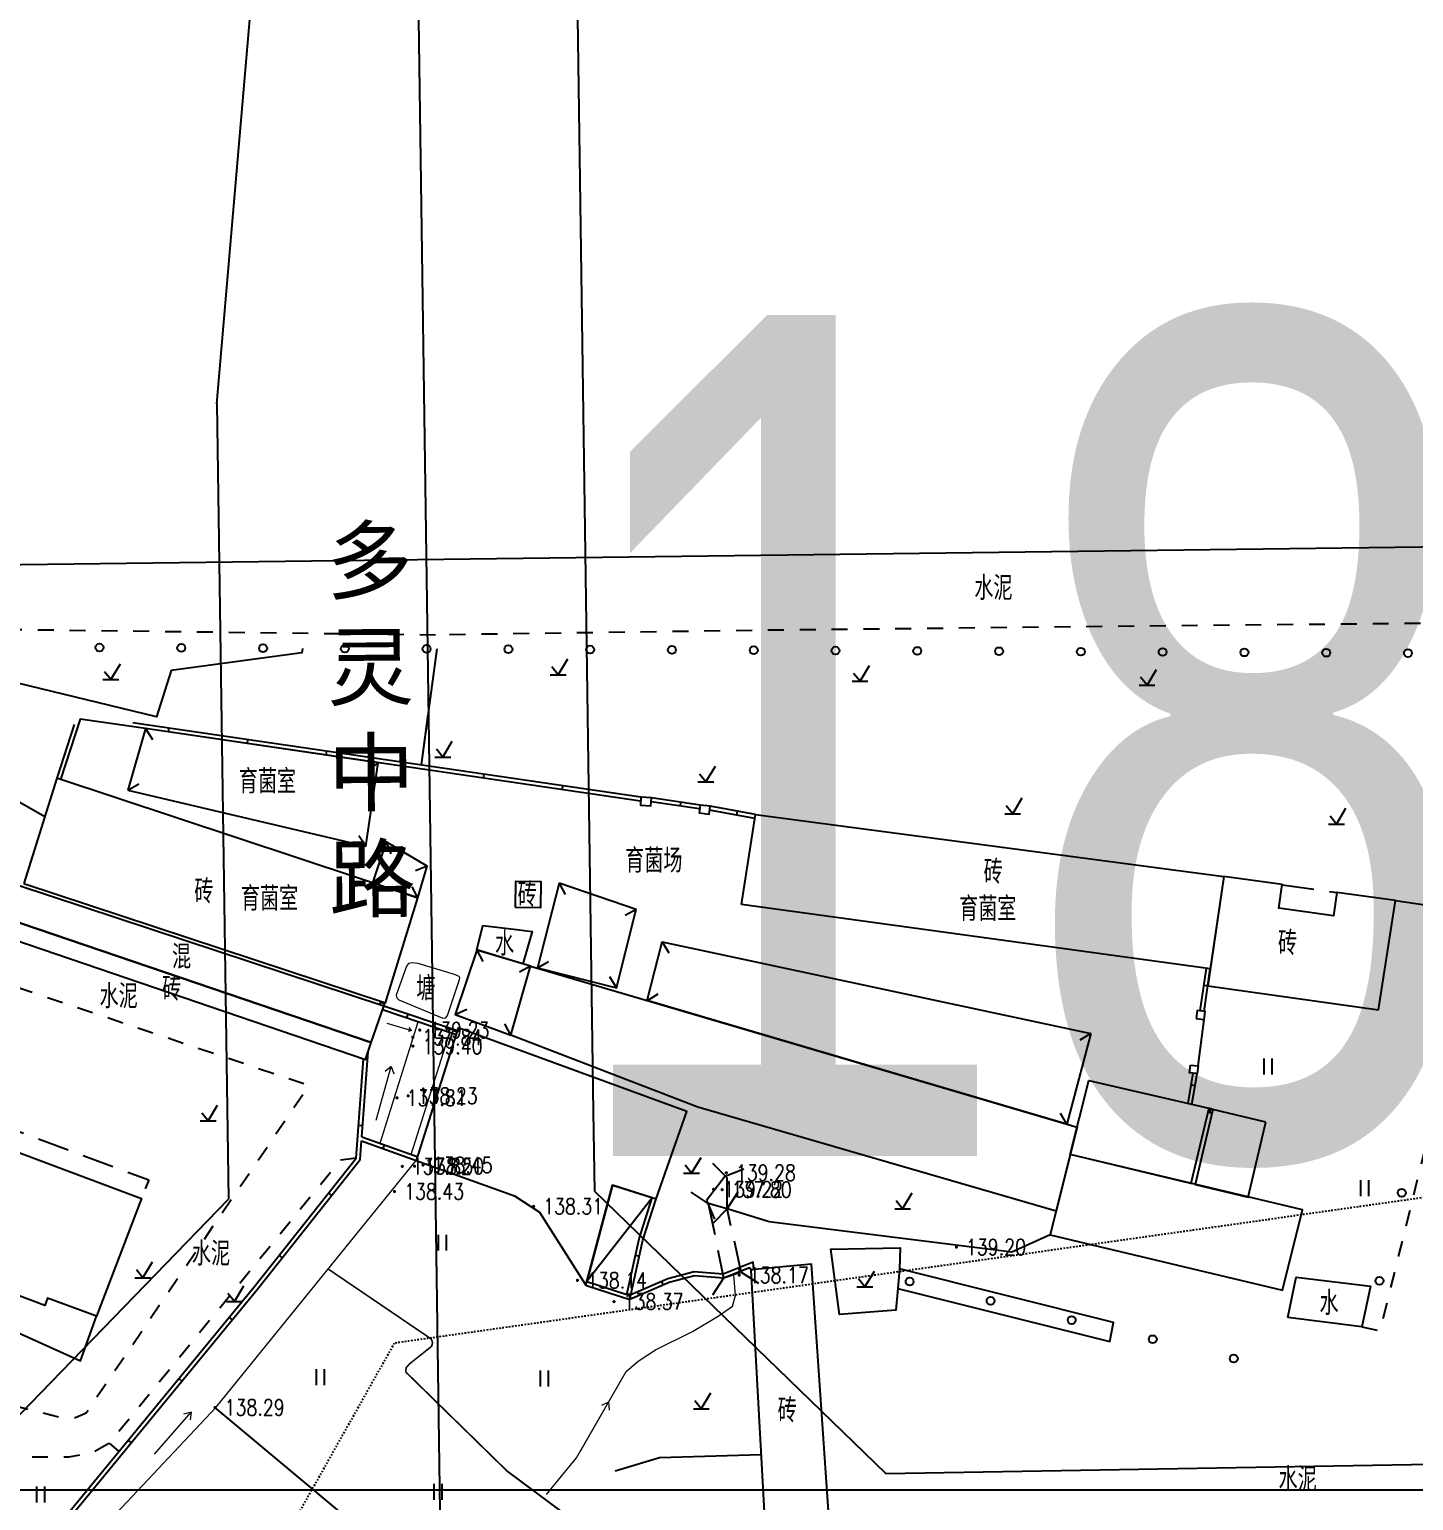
# Model space of a CAD drawing. Extents: x 529262 to 576451, y 2694391 to 2717535.
# Drawn here: x 564713.6 to 564800.5, y 2709860.4 to 2709952.9 of the extents above; entities that cross this region are included whole.
import ezdxf
from ezdxf.enums import TextEntityAlignment as Align
from ezdxf.xclip import XClip

# ---------------------------------------------------------------- set-up
doc = ezdxf.new("R2010")
doc.units = 0
doc.header["$XCLIPFRAME"] = 0
for name, pattern in [('DASH', [0.35, 0.25, -0.1]), ('X5', [3, 2, -1]), ('X6', [2, 1, -1])]:
    doc.linetypes.add(name, pattern=pattern)
for name, color, linetype in [('DLDW', 8, 'Continuous'), ('DLSS', 4, 'Continuous'), ('DMTZ', 8, 'Continuous'), ('GCD', 8, 'Continuous'), ('JMD', 8, 'Continuous'), ('PP-COM', 7, 'Continuous'), ('RD-中线', 40, 'Continuous'), ('RD-红线', 7, 'Continuous'), ('RD-路名', 7, 'Continuous'), ('ZBTZ', 8, 'Continuous'), ('ZJ', 7, 'Continuous'), ('新建水沟', 7, 'Continuous')]:
    doc.layers.add(name, color=color, linetype=linetype)
doc.layers.add('SXSS', color=5, linetype='Continuous', lineweight=0)
doc.styles.add('_TCH_DIM', font='smsim.shx', dxfattribs={"width": 0.75, "bigfont": 'smfs.shx'})
doc.styles.add('HZ', font='rs.shx', dxfattribs={"width": 0.8, "bigfont": 'hztxt.shx'})
doc.styles.add('黑体', font='simhei.ttf')
doc.linetypes.add('10421', pattern='A,2,[150,AAA.SHX,S=0.5,R=0,X=0,Y=0.5],1e-11', length=2)
doc.linetypes.add('1161', pattern='A,0,[149,AAA.SHX,S=0.15,R=0,X=0,Y=0],-1.6', length=1.6)

# ---------------------------------------------------------------- blocks, each defined once
blk = doc.blocks.new('A$C19FD0107')
at = {"layer": 'RD-中线', "color": 8, "linetype": 'Continuous', "flags": 128}
blk.add_lwpolyline([(-6304.349, 15846.456), (-6276.374, 15793.412, -0.118286), (-6262.53, 15739.157), (-6247.438, 14688.772)], format="xyb", dxfattribs=at)
at = {"layer": 'RD-红线', "color": 8, "linetype": 'Continuous', "flags": 128}
blk.add_lwpolyline([(-6250.716, 15612.975), (-6250.63, 15606.978), (-6249.01, 15494.263), (-6248.938, 15489.263)], dxfattribs=at)
at = {"layer": 'RD-红线', "color": 8, "flags": 128}
for points in [[(-6272.652, 15538.762), (-6270.083, 15568.802)], [(-6272.652, 15538.762), (-6271.934, 15488.768)], [(-6230.631, 15471.525), (-6163.366, 15472.68), (-6162.148, 15472.7)]]:
    blk.add_lwpolyline(points, dxfattribs=at)
at = {"layer": 'RD-红线', "color": 8}
for points in [[(-6248.938, 15489.263), (-6230.631, 15471.525, 0.415035)], [(-6289.623, 15470.512), (-6271.934, 15488.768, 0.413393)]]:
    blk.add_lwpolyline(points, format="xyb", dxfattribs=at)
blk = doc.blocks.new('GC200')
at = {"linetype": 'Continuous', "const_width": 0.2, "flags": 128}
blk.add_lwpolyline([(-0.1, 0, 1), (0.1, 0, 1)], format="xyb", close=True, dxfattribs=at)
blk = doc.blocks.new('gc123')
at = {"color": 8}
for p, q in [((0, 0), (1.2, 2)), ((-1, 0), (1, 0)), ((0, 0), (-0.8, 1))]:
    blk.add_line(p, q, dxfattribs=at)
blk = doc.blocks.new('gc086')
at = {"color": 8}
for p, q in [((0, 0), (7, 0)), ((7, 0), (6.18, 0.57)), ((7, 0), (6.18, -0.57))]:
    blk.add_line(p, q, dxfattribs=at)
blk = doc.blocks.new('gc170')
at = {"color": 8, "linetype": 'Continuous'}
blk.add_circle((0, 0), 0.5, dxfattribs=at)
blk = doc.blocks.new('gc121')
at = {"color": 8}
for p, q in [((-0.5, -1), (-0.5, 1)), ((0.5, -1), (0.5, 1))]:
    blk.add_line(p, q, dxfattribs=at)

msp = doc.modelspace()

# ---------------------------------------------------------------- linework, layer by layer
at = {"color": 8, "linetype": 'Continuous', "flags": 128}
msp.add_lwpolyline([(564634.962, 2709918.281), (564834.224, 2709920.794), (564833.856, 2709999.882)], dxfattribs=at)
at = {"layer": 'Defpoints', "color": 1}
msp.add_lwpolyline([(564805.767, 2709861.081), (564620.161, 2709861.081), (564572.883, 2710009.989)], dxfattribs=at)
at = {"layer": 'DLDW', "color": 252, "linetype": 'Continuous', "elevation": 139.213, "flags": 128}
msp.add_lwpolyline([(564741.669, 2709895.037), (564742.056, 2709896.573), (564744.161, 2709896.32), (564745.154, 2709896.201), (564744.554, 2709894.166)], close=True, dxfattribs=at)
at = {"layer": 'DLDW', "color": 252, "linetype": '10421', "flags": 128}
msp.add_lwpolyline([(564792.621, 2709871.923), (564793.149, 2709874.469), (564797.809, 2709873.902), (564797.263, 2709871.345)], close=True, dxfattribs=at)
at = {"layer": 'DLSS', "linetype": 'Continuous'}
for p, q in [((564757.397, 2709880.717), (564756.492, 2709881.621)), ((564757.262, 2709880.808), (564758.453, 2709881.277)), ((564757.262, 2709880.808), (564756.103, 2709879.292)), ((564757.399, 2709878.757), (564757.397, 2709880.717)), ((564756.212, 2709879.103), (564755.143, 2709879.807)), ((564756.103, 2709879.292), (564756.6, 2709878.112)), ((564757.399, 2709878.757), (564758.087, 2709879.836)), ((564757.399, 2709878.757), (564756.212, 2709879.103)), ((564757.399, 2709878.757), (564756.494, 2709877.851)), ((564758.28, 2709874.775), (564757.176, 2709874.411)), ((564758.28, 2709874.775), (564759.359, 2709874.087)), ((564757.176, 2709874.411), (564756.472, 2709873.343))]:
    msp.add_line(p, q, dxfattribs=at)
at = {"layer": 'DLSS', "linetype": 'X5'}
for p, q in [((564756.212, 2709879.103), (564757.176, 2709874.411)), ((564758.28, 2709874.775), (564757.399, 2709878.757))]:
    msp.add_line(p, q, dxfattribs=at)
at = {"layer": 'DLSS', "linetype": 'X6', "flags": 128}
for points in [[(564797.263, 2709871.345), (564798.421, 2709871.089), (564801.626, 2709884.048), (564802.869, 2709888.917), (564807.386, 2709906.141), (564807.488, 2709907.434), (564807.346, 2709908.677), (564805.673, 2709912.404), (564805.743, 2709915.615), (564779.537, 2709915.345), (564760.942, 2709915.144), (564739.277, 2709914.845)], [(564692.852, 2709905.274), (564693.812, 2709907.146), (564695.111, 2709909.978), (564695.42, 2709910.392), (564697.744, 2709912.724), (564698.385, 2709913.273), (564699.452, 2709913.915), (564701.987, 2709915.053), (564703.139, 2709915.16), (564707.374, 2709915.245), (564739.277, 2709914.845)], [(564797.263, 2709871.345), (564798.421, 2709871.089), (564801.626, 2709884.048), (564802.869, 2709888.917), (564807.386, 2709906.141), (564807.488, 2709907.434), (564807.346, 2709908.677), (564805.987, 2709911.703)], [(564688.473, 2709882.425), (564686.767, 2709876.152), (564712.577, 2709866.402), (564715.403, 2709865.688), (564716.462, 2709865.636), (564717.129, 2709865.946), (564731.115, 2709886.508), (564710.704, 2709893.375), (564711.809, 2709895.947)], [(564734.09, 2709881.95), (564733.122, 2709881.831), (564718.579, 2709864.029), (564717.56, 2709863.445), (564716.036, 2709863.158), (564712.256, 2709863.163)]]:
    msp.add_lwpolyline(points, dxfattribs=at)
at = {"layer": 'DMTZ', "linetype": '10421', "flags": 128}
msp.add_lwpolyline([(564750.365, 2709862.294), (564753.145, 2709863.127), (564759.524, 2709863.322)], dxfattribs=at)
at = {"layer": 'JMD', "linetype": 'Continuous'}
for p, q in [((564720.863, 2709908.947), (564721.295, 2709908.274)), ((564722.321, 2709908.986), (564722.285, 2709908.738)), ((564727.268, 2709908.261), (564727.232, 2709908.013)), ((564732.215, 2709907.536), (564732.179, 2709907.288)), ((564735.466, 2709906.807), (564734.824, 2709906.329)), ((564737.163, 2709906.811), (564737.126, 2709906.563)), ((564719.743, 2709905.083), (564720.434, 2709905.486)), ((564742.11, 2709906.086), (564742.073, 2709905.838)), ((564747.057, 2709905.36), (564747.021, 2709905.113)), ((564754.473, 2709904.323), (564754.438, 2709904.075)), ((564758.033, 2709903.754, 139.34), (564757.988, 2709903.508, 139.34)), ((564734.696, 2709901.551), (564734.246, 2709902.213)), ((564735.978, 2709901.832), (564736.258, 2709901.083)), ((564738.556, 2709900.305), (564737.811, 2709900.012)), ((564735.121, 2709899.249), (564735.836, 2709899.608)), ((564737.97, 2709898.304), (564737.598, 2709899.013)), ((564746.834, 2709899.226), (564747.216, 2709898.523)), ((564751.69, 2709897.584), (564750.987, 2709897.202)), ((564741.666, 2709895.018), (564742.036, 2709894.309)), ((564753.316, 2709895.538), (564753.738, 2709894.859)), ((564745.485, 2709893.91), (564746.173, 2709894.319)), ((564745.05, 2709894.02), (564744.348, 2709893.635)), ((564750.439, 2709892.653), (564750.03, 2709893.34)), ((564752.384, 2709891.868, 139.253), (564753.071, 2709892.278, 139.253)), ((564787.597, 2709892.774), (564787.35, 2709892.809)), ((564735.867, 2709891.645, 138.826), (564735.629, 2709891.723, 138.826)), ((564740.317, 2709890.972), (564741.039, 2709891.317)), ((564737.325, 2709891.003, 138.826), (564737.245, 2709890.766, 138.826)), ((564743.796, 2709889.672), (564743.436, 2709890.387)), ((564780.238, 2709889.784), (564779.558, 2709889.362)), ((564786.79, 2709886.488, 139.077), (564786.543, 2709886.528, 139.077)), ((564787.756, 2709885.052), (564787.69, 2709884.811)), ((564734.493, 2709883.981, 139.178), (564734.243, 2709884, 139.178)), ((564778.739, 2709884.085, 139.253), (564778.329, 2709884.772, 139.253)), ((564735.792, 2709882.545, 138.896), (564735.877, 2709882.781, 138.896)), ((564732.554, 2709879.606, 139.178), (564732.358, 2709879.761, 139.178)), ((564752.688, 2709879.458, 139.11), (564748.588, 2709874.201, 139.11)), ((564729.451, 2709875.686, 139.178), (564729.255, 2709875.841, 139.178)), ((564751.88, 2709875.774, 139.671), (564751.636, 2709875.828, 139.671)), ((564758.098, 2709875.046, 139.163), (564758.191, 2709874.814, 139.163)), ((564753.267, 2709874.194, 139.163), (564753.367, 2709873.965, 139.163)), ((564726.312, 2709871.794, 139.178), (564726.119, 2709871.953, 139.178)), ((564723.136, 2709867.932, 139.178), (564722.943, 2709868.091, 139.178)), ((564719.96, 2709864.07, 139.178), (564719.767, 2709864.229, 139.178))]:
    msp.add_line(p, q, dxfattribs=at)
at = {"layer": 'JMD', "linetype": 'Continuous', "flags": 128}
for points in [[(564716.377, 2709909.215), (564715.278, 2709905.833)], [(564751.943, 2709904.392), (564720.863, 2709908.947), (564716.746, 2709909.542), (564715.515, 2709905.754)], [(564751.98, 2709904.639), (564720.899, 2709909.194), (564720.049, 2709909.317)], [(564755.666, 2709903.897), (564752.62, 2709904.339)], [(564755.697, 2709904.145), (564752.639, 2709904.589)], [(564787.119, 2709891.207), (564787.504, 2709893.877)], [(564787.366, 2709891.171), (564787.751, 2709893.842)], [(564735.823, 2709891.511), (564735.823, 2709891.511)], [(564787.919, 2709885.008), (564787.648, 2709885.082)], [(564787.861, 2709884.765), (564787.59, 2709884.839)]]:
    msp.add_lwpolyline(points, dxfattribs=at)
at = {"layer": 'JMD', "flags": 128}
for points, elevation in [([(564719.743, 2709905.083), (564734.696, 2709901.551), (564735.466, 2709906.807), (564720.863, 2709908.947)], 137.971), ([(564737.97, 2709898.304), (564738.556, 2709900.305), (564735.978, 2709901.832), (564735.121, 2709899.249)], 138.827), ([(564746.834, 2709899.226), (564745.485, 2709893.91), (564750.439, 2709892.653), (564751.69, 2709897.584)], 139.601), ([(564743.796, 2709889.672), (564745.05, 2709894.02), (564741.666, 2709895.018), (564740.317, 2709890.972)], 138.948), ([(564780.238, 2709889.784), (564778.739, 2709884.085), (564752.371, 2709891.861), (564753.316, 2709895.538)], 139.253)]:
    msp.add_lwpolyline(points, close=True, dxfattribs=dict(at, elevation=elevation))
at = {"layer": 'JMD', "linetype": 'Continuous', "flags": 128}
for points, elevation in [([(564713.217, 2709899.219), (564735.939, 2709891.72), (564737.97, 2709898.304), (564715.278, 2709905.833)], 139.022), ([(564752.639, 2709904.589), (564751.98, 2709904.639), (564751.942, 2709904.14), (564752.601, 2709904.09)], 139.809), ([(564756.321, 2709904.069), (564755.697, 2709904.145), (564755.636, 2709903.649), (564756.26, 2709903.573)], 138.813), ([(564758.29, 2709897.894), (564759.175, 2709903.544), (564788.59, 2709899.656), (564787.751, 2709893.842)], 139.034), ([(564798.312, 2709891.281), (564799.385, 2709898.142), (564795.689, 2709898.65), (564795.484, 2709897.189), (564792.064, 2709897.668), (564792.27, 2709899.14), (564788.59, 2709899.656), (564787.599, 2709892.782)], 138.997), ([(564712.087, 2709897.038), (564735.039, 2709889.212), (564735.823, 2709891.511), (564712.794, 2709899.111)], 139.381), ([(564712.087, 2709897.038), (564711.725, 2709895.976), (564734.677, 2709888.15), (564735.039, 2709889.212)], 139.381), ([(564689.49, 2709891.093), (564720.609, 2709879.421), (564717.773, 2709872.022), (564714.705, 2709873.152), (564714.534, 2709872.695), (564708.189, 2709875.072), (564708.373, 2709875.525), (564702.359, 2709877.776), (564702.184, 2709877.307), (564695.812, 2709879.69), (564695.988, 2709880.162), (564689.991, 2709882.408), (564689.813, 2709881.933), (564686.513, 2709883.144)], 138.662), ([(564786.865, 2709890.727), (564787.373, 2709890.671), (564787.433, 2709891.164), (564786.925, 2709891.22)], 139.366), ([(564737.848, 2709881.806), (564744.033, 2709879.581), (564745.603, 2709878.561), (564748.523, 2709873.955), (564750.186, 2709880.251), (564752.927, 2709879.382), (564754.865, 2709884.871), (564740.506, 2709890.133)], 139.11), ([(564786.513, 2709887.791), (564786.996, 2709887.747), (564786.917, 2709887.263), (564786.434, 2709887.307)], 139.364), ([(564791.245, 2709884.21), (564787.919, 2709885.008), (564786.795, 2709880.298), (564790.122, 2709879.504)], 139.557), ([(564748.588, 2709874.201), (564751.097, 2709873.38), (564751.865, 2709876.867), (564752.688, 2709879.458), (564750.186, 2709880.251)], 139.11), ([(564763.943, 2709857.004), (564762.693, 2709875.277), (564758.881, 2709874.924), (564759.894, 2709856.659)], 139.493)]:
    msp.add_lwpolyline(points, close=True, dxfattribs=dict(at, elevation=elevation))
for points, elevation in [([(564759.136, 2709903.297), (564756.29, 2709903.82)], 139.34), ([(564759.175, 2709903.544), (564756.321, 2709904.069)], 139.34), ([(564735.585, 2709891.589), (564735.659, 2709891.812)], 138.826), ([(564735.823, 2709891.511), (564735.896, 2709891.734)], 138.826), ([(564740.447, 2709889.947), (564735.823, 2709891.511)], 138.826), ([(564740.371, 2709889.709), (564735.743, 2709891.274)], 138.826), ([(564734.441, 2709883.297), (564734.84, 2709888.629)], 139.178), ([(564714.94, 2709858.359), (564727.683, 2709873.855), (564734.09, 2709881.95), (564734.556, 2709888.191)], 139.178), ([(564786.356, 2709885.382), (564786.667, 2709887.286)], 139.077), ([(564786.6, 2709885.325), (564786.917, 2709887.263)], 139.077), ([(564715.126, 2709858.191), (564727.878, 2709873.698), (564734.334, 2709881.855), (564734.422, 2709883.038)], 139.178), ([(564734.422, 2709883.038), (564737.848, 2709881.806)], 138.896), ([(564734.441, 2709883.297), (564737.924, 2709882.044)], 138.896), ([(564748.566, 2709873.945), (564751.282, 2709873.057), (564752.107, 2709876.802), (564752.927, 2709879.382)], 139.671), ([(564748.588, 2709874.201), (564751.097, 2709873.38), (564751.865, 2709876.867), (564752.688, 2709879.458)], 139.671), ([(564758.881, 2709874.924), (564758.809, 2709875.059), (564757.176, 2709874.411), (564755.352, 2709874.547), (564753.75, 2709874.132), (564751.282, 2709873.057)], 139.163), ([(564759.07, 2709874.942), (564759.027, 2709875.415), (564757.138, 2709874.665), (564755.33, 2709874.799), (564753.669, 2709874.369), (564751.348, 2709873.358)], 139.163), ([(564748.566, 2709873.945), (564748.523, 2709873.955)], 139.163)]:
    msp.add_lwpolyline(points, dxfattribs=dict(at, elevation=elevation))
for points in [[(564744.101, 2709897.713), (564744.128, 2709899.36), (564745.697, 2709899.334), (564745.669, 2709897.687)], [(564778.056, 2709878.612), (564755.556, 2709885.146), (564743.796, 2709889.672), (564745.05, 2709894.02), (564779.381, 2709883.895)], [(564778.941, 2709882.172), (564780.122, 2709886.828), (564787.648, 2709885.082), (564786.522, 2709880.363)], [(564777.683, 2709877.125), (564792.278, 2709873.643), (564793.536, 2709878.69), (564778.941, 2709882.172)]]:
    msp.add_lwpolyline(points, close=True, dxfattribs=at)
at = {"layer": 'JMD', "linetype": 'X5', "flags": 128}
for points, elevation in [([(564792.27, 2709899.138), (564795.689, 2709898.65)], 138.497), ([(564689.49, 2709891.093), (564689.964, 2709892.205), (564721.055, 2709880.576), (564720.609, 2709879.421)], 138.662)]:
    msp.add_lwpolyline(points, dxfattribs=dict(at, elevation=elevation))
at = {"layer": 'SXSS', "color": 8, "linetype": '10421', "elevation": 138.804, "flags": 128}
msp.add_lwpolyline([(564740.591, 2709893.292), (564740.554, 2709893.362), (564740.264, 2709893.483), (564737.983, 2709894.176), (564737.627, 2709894.218), (564737.384, 2709894.176), (564737.26, 2709894.022), (564736.595, 2709892.194), (564736.641, 2709892.034), (564736.765, 2709891.906), (564739.534, 2709890.747), (564739.727, 2709890.764), (564739.835, 2709890.919), (564740.587, 2709893.187)], close=True, dxfattribs=at)
at = {"layer": 'SXSS', "color": 8, "linetype": 'Continuous', "flags": 128}
for points in [[(564735.599, 2709882.881), (564737.988, 2709890.515)], [(564746.036, 2709860.807), (564747.922, 2709863.101), (564751.047, 2709868.53), (564751.808, 2709869.191), (564752.891, 2709869.901), (564755.229, 2709871.054), (564756.825, 2709872.01), (564757.725, 2709872.648), (564757.928, 2709873.315), (564757.809, 2709874.62)]]:
    msp.add_lwpolyline(points, dxfattribs=at)
at = {"layer": 'SXSS', "color": 8, "linetype": 'Continuous', "elevation": 138.572, "flags": 128}
msp.add_lwpolyline([(564737.549, 2709882.179), (564739.97, 2709889.845)], dxfattribs=at)
at = {"layer": 'SXSS', "color": 8, "linetype": '10421', "flags": 128}
msp.add_lwpolyline([(564698.778, 2709831.897), (564706.653, 2709845.526), (564713.728, 2709853.988), (564725.286, 2709866.29), (564737.848, 2709881.806)], dxfattribs=at)
at = {"layer": 'ZBTZ', "linetype": '1161', "flags": 128}
for points in [[(564730.725, 2709913.991), (564730.685, 2709913.723), (564722.464, 2709912.609), (564721.534, 2709909.698), (564712.061, 2709912.003), (564712.087, 2709914.069)], [(564739.156, 2709913.956), (564738.167, 2709906.663)], [(564738.597, 2709909.832), (564738.167, 2709906.663)], [(564714.522, 2709903.408), (564709.363, 2709906.351), (564706.837, 2709901.172)], [(564695.812, 2709879.69), (564694.097, 2709877.249), (564704.823, 2709873.524), (564705.524, 2709874.278), (564716.767, 2709869.211), (564717.773, 2709872.022)], [(564768.114, 2709873.762), (564767.998, 2709872.393), (564764.449, 2709872.119), (564763.919, 2709876.223), (564768.261, 2709876.315), (564768.214, 2709874.983)]]:
    msp.add_lwpolyline(points, dxfattribs=at)
for points, elevation in [([(564799.385, 2709898.142), (564805.067, 2709897.301)], 138.997), ([(564786.996, 2709887.747), (564787.373, 2709890.671)], 139.077), ([(564718.579, 2709864.029), (564719.183, 2709863.519)], 138.59)]:
    msp.add_lwpolyline(points, dxfattribs=dict(at, elevation=elevation))
at = {"layer": 'ZBTZ', "linetype": '1161'}
msp.add_lwpolyline([(564777.683, 2709877.125), (564775.288, 2709876.042), (564760.033, 2709877.95), (564757.399, 2709878.757)], dxfattribs=at)
at = {"layer": 'ZBTZ', "linetype": 'Continuous', "const_width": 0.1}
msp.add_lwpolyline([(564743.53, 2709862.318), (564737.218, 2709868.492), (564737.215, 2709868.645), (564737.236, 2709868.783), (564737.439, 2709869.015), (564738.82, 2709870.115), (564738.891, 2709870.331), (564738.829, 2709870.547), (564738.66, 2709870.679), (564732.313, 2709874.991)], dxfattribs=at)
at = {"layer": 'ZBTZ', "linetype": '1161', "elevation": 139.25, "flags": 128}
msp.add_lwpolyline([(564768.114, 2709873.762), (564781.438, 2709870.427), (564781.669, 2709871.608), (564768.214, 2709874.983)], close=True, dxfattribs=at)
at = {"layer": 'ZBTZ', "linetype": 'Continuous', "flags": 128}
for points, elevation in [([(564725.281, 2709866.208), (564736.08, 2709857.172), (564741.037, 2709853.037), (564741.609, 2709852.641), (564742.465, 2709852.226), (564743.272, 2709852.103), (564750.158, 2709852.278), (564750.687, 2709852.633), (564751.1, 2709854.462), (564751.065, 2709855.394), (564750.937, 2709855.884)], 138.54), ([(564750.937, 2709855.884), (564747.21, 2709859.579), (564743.53, 2709862.318)], 138.971)]:
    msp.add_lwpolyline(points, dxfattribs=dict(at, elevation=elevation))
at = {"layer": '新建水沟', "color": 5, "linetype": 'DASH', "ltscale": 0.1, "elevation": 143.04}
msp.add_lwpolyline([(564692.655, 2710239.775), (564722.404, 2710203.912), (564749.087, 2710144.577), (564801.321, 2710058.696), (564858.94, 2709973.728), (564856.64, 2709887.325), (564736.482, 2709870.316), (564671.801, 2709755.331), (564665.716, 2709733.478), (564684.342, 2709714.784), (564705.355, 2709682.444), (564764.149, 2709670.422), (564829.539, 2709662.444), (564838.011, 2709659.606), (564818.767, 2709548.337)], dxfattribs=at)
msp.add_lwpolyline([(564692.655, 2710239.775), (564722.404, 2710203.912), (564749.087, 2710144.577), (564801.321, 2710058.696), (564858.94, 2709973.728), (564856.64, 2709887.325), (564736.482, 2709870.316), (564671.801, 2709755.331), (564665.716, 2709733.478), (564684.342, 2709714.784), (564705.355, 2709682.444), (564764.149, 2709670.422), (564829.539, 2709662.444), (564838.011, 2709659.606), (564818.767, 2709548.337)], dxfattribs=at)
msp.add_lwpolyline([(564692.655, 2710239.775), (564722.404, 2710203.912), (564749.087, 2710144.577), (564801.321, 2710058.696), (564858.94, 2709973.728), (564856.64, 2709887.325), (564736.482, 2709870.316), (564671.801, 2709755.331), (564665.716, 2709733.478), (564684.342, 2709714.784), (564705.355, 2709682.444), (564764.149, 2709670.422), (564829.539, 2709662.444), (564838.011, 2709659.606), (564818.767, 2709548.337)], dxfattribs=at)

# ---------------------------------------------------------------- block references
at = {"layer": 'GCD', "color": 3, "linetype": 'Continuous'}
ref = msp.add_blockref('GC200', (564738.084, 2709890.001, 139.225), dxfattribs=dict(at, xscale=0.5, yscale=0.5, zscale=0.5))
ref.add_attrib('height', '139.23', dxfattribs={"linetype": 'Continuous', "height": 1, "style": 'HZ', "width": 0.8}).set_placement((564738.684, 2709890.001, 139.225), align=Align.MIDDLE_LEFT)
ref = msp.add_blockref('GC200', (564737.647, 2709889.544, 137.838), dxfattribs=dict(at, xscale=0.5, yscale=0.5, zscale=0.5))
ref.add_attrib('height', '137.84', dxfattribs={"linetype": 'Continuous', "height": 1, "style": 'HZ', "width": 0.8}).set_placement((564738.247, 2709889.544, 137.838), align=Align.MIDDLE_LEFT)
ref = msp.add_blockref('GC200', (564737.656, 2709888.991, 139.396), dxfattribs=dict(at, xscale=0.5, yscale=0.5, zscale=0.5))
ref.add_attrib('height', '139.40', dxfattribs={"linetype": 'Continuous', "height": 1, "style": 'HZ', "width": 0.8}).set_placement((564738.256, 2709888.991, 139.396), align=Align.MIDDLE_LEFT)
ref = msp.add_blockref('GC200', (564736.655, 2709885.741, 137.809), dxfattribs=dict(at, xscale=0.5, yscale=0.5, zscale=0.5))
ref.add_attrib('height', '137.81', dxfattribs={"linetype": 'Continuous', "height": 1, "style": 'HZ', "width": 0.8}).set_placement((564737.255, 2709885.741, 137.809), align=Align.MIDDLE_LEFT)
ref = msp.add_blockref('GC200', (564737.351, 2709885.867, 138.225), dxfattribs=dict(at, xscale=0.5, yscale=0.5, zscale=0.5))
ref.add_attrib('height', '138.23', dxfattribs={"linetype": 'Continuous', "height": 1, "style": 'HZ', "width": 0.8}).set_placement((564737.951, 2709885.867, 138.225), align=Align.MIDDLE_LEFT)
ref = msp.add_blockref('GC200', (564736.987, 2709881.431, 137.815), dxfattribs=dict(at, xscale=0.5, yscale=0.5, zscale=0.5))
ref.add_attrib('height', '137.82', dxfattribs={"linetype": 'Continuous', "height": 1, "style": 'HZ', "width": 0.8}).set_placement((564737.587, 2709881.431, 137.815), align=Align.MIDDLE_LEFT)
ref = msp.add_blockref('GC200', (564737.757, 2709881.441, 138.499), dxfattribs=dict(at, xscale=0.5, yscale=0.5, zscale=0.5))
ref.add_attrib('height', '138.50', dxfattribs={"linetype": 'Continuous', "height": 1, "style": 'HZ', "width": 0.8}).set_placement((564738.357, 2709881.441, 138.499), align=Align.MIDDLE_LEFT)
ref = msp.add_blockref('GC200', (564738.291, 2709881.519, 138.449), dxfattribs=dict(at, xscale=0.5, yscale=0.5, zscale=0.5))
ref.add_attrib('height', '138.45', dxfattribs={"linetype": 'Continuous', "height": 1, "style": 'HZ', "width": 0.8}).set_placement((564738.891, 2709881.519, 138.449), align=Align.MIDDLE_LEFT)
ref = msp.add_blockref('GC200', (564757.342, 2709881.03, 139.28), dxfattribs=dict(at, xscale=0.5, yscale=0.5, zscale=0.5))
ref.add_attrib('height', '139.28', dxfattribs={"linetype": 'Continuous', "height": 1, "style": 'HZ', "width": 0.8}).set_placement((564757.942, 2709881.03, 139.28), align=Align.MIDDLE_LEFT)
ref = msp.add_blockref('GC200', (564736.5, 2709879.85, 138.434), dxfattribs=dict(at, xscale=0.5, yscale=0.5, zscale=0.5))
ref.add_attrib('height', '138.43', dxfattribs={"linetype": 'Continuous', "height": 1, "style": 'HZ', "width": 0.8}).set_placement((564737.1, 2709879.85, 138.434), align=Align.MIDDLE_LEFT)
ref = msp.add_blockref('GC200', (564756.544, 2709879.987, 139.215), dxfattribs=dict(at, xscale=0.5, yscale=0.5, zscale=0.5))
ref.add_attrib('height', '139.22', dxfattribs={"linetype": 'Continuous', "height": 1, "style": 'HZ', "width": 0.8}).set_placement((564757.144, 2709879.987, 139.215), align=Align.MIDDLE_LEFT)
ref = msp.add_blockref('GC200', (564757.078, 2709879.967, 137.798), dxfattribs=dict(at, xscale=0.5, yscale=0.5, zscale=0.5))
ref.add_attrib('height', '137.80', dxfattribs={"linetype": 'Continuous', "height": 1, "style": 'HZ', "width": 0.8}).set_placement((564757.678, 2709879.967, 137.798), align=Align.MIDDLE_LEFT)
ref = msp.add_blockref('GC200', (564745.236, 2709878.918, 138.307), dxfattribs=dict(at, xscale=0.5, yscale=0.5, zscale=0.5))
ref.add_attrib('height', '138.31', dxfattribs={"linetype": 'Continuous', "height": 1, "style": 'HZ', "width": 0.8}).set_placement((564745.836, 2709878.918, 138.307), align=Align.MIDDLE_LEFT)
ref = msp.add_blockref('GC200', (564771.8, 2709876.359, 139.2), dxfattribs=dict(at, xscale=0.5, yscale=0.5, zscale=0.5))
ref.add_attrib('height', '139.20', dxfattribs={"linetype": 'Continuous', "height": 1, "style": 'HZ', "width": 0.8}).set_placement((564772.4, 2709876.359, 139.2), align=Align.MIDDLE_LEFT)
ref = msp.add_blockref('GC200', (564747.989, 2709874.269, 138.139), dxfattribs=dict(at, xscale=0.5, yscale=0.5, zscale=0.5))
ref.add_attrib('height', '138.14', dxfattribs={"linetype": 'Continuous', "height": 1, "style": 'HZ', "width": 0.8}).set_placement((564748.589, 2709874.269, 138.139), align=Align.MIDDLE_LEFT)
ref = msp.add_blockref('GC200', (564758.156, 2709874.596, 138.173), dxfattribs=dict(at, xscale=0.5, yscale=0.5, zscale=0.5))
ref.add_attrib('height', '138.17', dxfattribs={"linetype": 'Continuous', "height": 1, "style": 'HZ', "width": 0.8}).set_placement((564758.756, 2709874.596, 138.173), align=Align.MIDDLE_LEFT)
ref = msp.add_blockref('GC200', (564750.288, 2709872.931, 138.365), dxfattribs=dict(at, xscale=0.5, yscale=0.5, zscale=0.5))
ref.add_attrib('height', '138.37', dxfattribs={"linetype": 'Continuous', "height": 1, "style": 'HZ', "width": 0.8}).set_placement((564750.888, 2709872.931, 138.365), align=Align.MIDDLE_LEFT)
ref = msp.add_blockref('GC200', (564725.224, 2709866.274, 138.292), dxfattribs=dict(at, xscale=0.5, yscale=0.5, zscale=0.5))
ref.add_attrib('height', '138.29', dxfattribs={"linetype": 'Continuous', "height": 1, "style": 'HZ', "width": 0.8}).set_placement((564725.824, 2709866.274, 138.292), align=Align.MIDDLE_LEFT)
at = {"layer": 'PP-COM'}
ref = msp.add_blockref('A$C19FD0107', (570997.993, 2694390.603), dxfattribs=at)
XClip(ref).set_block_clipping_path([(-9366.4383134884, 14428.6043910822), (-3328.4480743363, 17452.7484863754)])
at = {"layer": 'SXSS', "color": 8, "linetype": 'Continuous'}
for p, xscale, yscale, zscale, rotation in [((564736.009, 2709890.426), 0.2314637608416965, 0.2314637608416965, 0.2314637608416965, 344.1353308317753), ((564735.344, 2709884.346), 0.4999999999537373, 0.4999999999537373, 0.4999999999537373, 74.31924668377867), ((564748.197, 2709863.58), 0.5000000000774932, 0.5000000000774932, 0.5000000000774932, 60.07473340908685), ((564721.414, 2709863.351), 0.5000000001444449, 0.5000000001444449, 0.5000000001444449, 48.85440864366369)]:
    msp.add_blockref('gc086', p, dxfattribs=dict(at, xscale=xscale, yscale=yscale, zscale=zscale, rotation=rotation))
at = {"layer": 'ZBTZ', "linetype": 'Continuous'}
for p, xscale, yscale, zscale, rotation in [((564717.962, 2709914.045), 0.5000000000489607, 0.5000000000489607, 0.5000000000489607, 179.7599560346794), ((564723.1, 2709914.023), 0.5000000000489607, 0.5000000000489607, 0.5000000000489607, 179.7599560346794), ((564728.238, 2709914.002), 0.5000000000489607, 0.5000000000489607, 0.5000000000489607, 179.7599560346794), ((564733.376, 2709913.98), 0.5000000000489607, 0.5000000000489607, 0.5000000000489607, 179.7599560346794), ((564738.514, 2709913.958), 0.5000000000489607, 0.5000000000489607, 0.5000000000489607, 179.7599560346794), ((564743.652, 2709913.937), 0.5000000000489607, 0.5000000000489607, 0.5000000000489607, 179.7599560346794), ((564748.79, 2709913.915), 0.5000000000489607, 0.5000000000489607, 0.5000000000489607, 179.7599560346794), ((564753.928, 2709913.894), 0.5000000000489607, 0.5000000000489607, 0.5000000000489607, 179.7599560346794), ((564759.066, 2709913.872), 0.5000000000489607, 0.5000000000489607, 0.5000000000489607, 179.7599560346794), ((564764.204, 2709913.851), 0.5000000000489607, 0.5000000000489607, 0.5000000000489607, 179.7599560346794), ((564769.342, 2709913.829), 0.5000000000489607, 0.5000000000489607, 0.5000000000489607, 179.7599560346794), ((564774.48, 2709913.808), 0.5000000000489607, 0.5000000000489607, 0.5000000000489607, 179.7599560346794), ((564779.618, 2709913.786), 0.5000000000489607, 0.5000000000489607, 0.5000000000489607, 179.7599560346794), ((564784.756, 2709913.765), 0.5000000000489607, 0.5000000000489607, 0.5000000000489607, 179.7599560346794), ((564789.894, 2709913.743), 0.5000000000489607, 0.5000000000489607, 0.5000000000489607, 179.7599560346794), ((564795.032, 2709913.722), 0.5000000000489607, 0.5000000000489607, 0.5000000000489607, 179.7599560346794), ((564800.17, 2709913.7), 0.5000000000489607, 0.5000000000489607, 0.5000000000489607, 179.7599560346794), ((564799.775, 2709879.77), 0.5000000000391888, 0.5000000000391888, 0.5000000000391888, 75.79785809960939), ((564768.862, 2709874.191), 0.5000000000274873, 0.5000000000274873, 0.5000000000274873, 166.6268537859218), ((564798.375, 2709874.237), 0.5000000000391888, 0.5000000000391888, 0.5000000000391888, 75.79785809960939), ((564773.951, 2709872.981), 0.5000000000274873, 0.5000000000274873, 0.5000000000274873, 166.6268537859218), ((564779.041, 2709871.771), 0.5000000000274873, 0.5000000000274873, 0.5000000000274873, 166.6268537859218), ((564784.131, 2709870.561), 0.5000000000274873, 0.5000000000274873, 0.5000000000274873, 166.6268537859218), ((564789.221, 2709869.351, 139.245), 0.5000000000274873, 0.5000000000274873, 0.5000000000274873, 166.6268537859218)]:
    msp.add_blockref('gc170', p, dxfattribs=dict(at, xscale=xscale, yscale=yscale, zscale=zscale, rotation=rotation))
at = {"layer": 'ZBTZ', "linetype": 'Continuous', "xscale": 0.5, "yscale": 0.5}
for name, p in [('gc123', (564718.682, 2709912.028)), ('gc123', (564746.78, 2709912.334)), ('gc123', (564765.744, 2709911.924)), ('gc123', (564783.774, 2709911.675)), ('gc123', (564739.528, 2709907.158)), ('gc123', (564756.064, 2709905.594)), ('gc123', (564775.335, 2709903.59)), ('gc123', (564795.672, 2709902.943)), ('gc121', (564791.394, 2709887.706)), ('gc123', (564724.785, 2709884.284)), ('gc123', (564755.155, 2709881)), ('gc121', (564797.463, 2709880.068)), ('gc123', (564768.422, 2709878.773)), ('gc121', (564739.506, 2709876.634)), ('gc123', (564720.683, 2709874.431)), ('gc123', (564766.051, 2709873.854)), ('gc123', (564726.436, 2709872.931)), ('gc121', (564731.848, 2709868.188)), ('gc121', (564745.926, 2709868.102)), ('gc123', (564755.772, 2709866.199)), ('gc121', (564714.272, 2709860.802)), ('gc121', (564739.244, 2709860.981))]:
    msp.add_blockref(name, p, dxfattribs=at)

# ---------------------------------------------------------------- texts
at = {"layer": 'Defpoints', "color": 1, "style": '_TCH_DIM', "width": 0.75}
msp.add_text('18', height=52.8692, rotation=360, dxfattribs=at).set_placement((564746.192, 2709882.081))
at = {"layer": 'DLDW', "color": 252, "linetype": 'Continuous', "style": 'HZ', "width": 0.8}
msp.add_text('水', height=1.5, dxfattribs=at).set_placement((564743.416, 2709895.504), align=Align.MIDDLE)
at = {"layer": 'DLDW', "color": 252, "linetype": '10421', "style": 'HZ', "width": 0.8}
msp.add_text('水', height=1.5, dxfattribs=at).set_placement((564795.21, 2709872.91), align=Align.MIDDLE)
at = {"layer": 'JMD', "linetype": 'Continuous', "style": 'HZ', "width": 0.8}
for s, p in [('砖', (564774.707, 2709899.944)), ('砖', (564725.117, 2709898.714)), ('砖', (564745.433, 2709898.507)), ('砖', (564793.201, 2709895.469)), ('混', (564723.717, 2709894.61)), ('砖', (564723.101, 2709892.594)), ('砖', (564761.77, 2709866.091, 139.364))]:
    msp.add_text(s, height=1.5, dxfattribs=at).set_placement(p, align=Align.MIDDLE_RIGHT)
at = {"layer": 'RD-路名', "color": 7, "insert": (564732.186, 2709921.49), "char_height": 4, "width": 50.99419, "attachment_point": 1, "rotation": 0.48424, "style": '黑体'}
msp.add_mtext('多\\P灵\\P中\\P路', dxfattribs=at)
at = {"layer": 'SXSS', "color": 8, "linetype": '10421', "style": 'HZ', "width": 0.8}
msp.add_text('塘', height=1.5, dxfattribs=at).set_placement((564738.468, 2709892.696), align=Align.MIDDLE)
at = {"layer": 'ZJ', "color": 8, "linetype": 'Continuous', "style": 'HZ', "width": 0.8}
for s, p in [('水泥', (564774.121, 2709917.86)), ('育菌室', (564728.516, 2709905.713)), ('育菌场', (564752.788, 2709900.732)), ('育菌室', (564728.645, 2709898.348)), ('育菌室', (564773.772, 2709897.703)), ('水泥', (564719.165, 2709892.197)), ('水泥', (564724.966, 2709876.017)), ('水泥', (564793.239, 2709861.842))]:
    msp.add_text(s, height=1.5, dxfattribs=at).set_placement(p, align=Align.MIDDLE)

doc.saveas('drawing.dxf')
